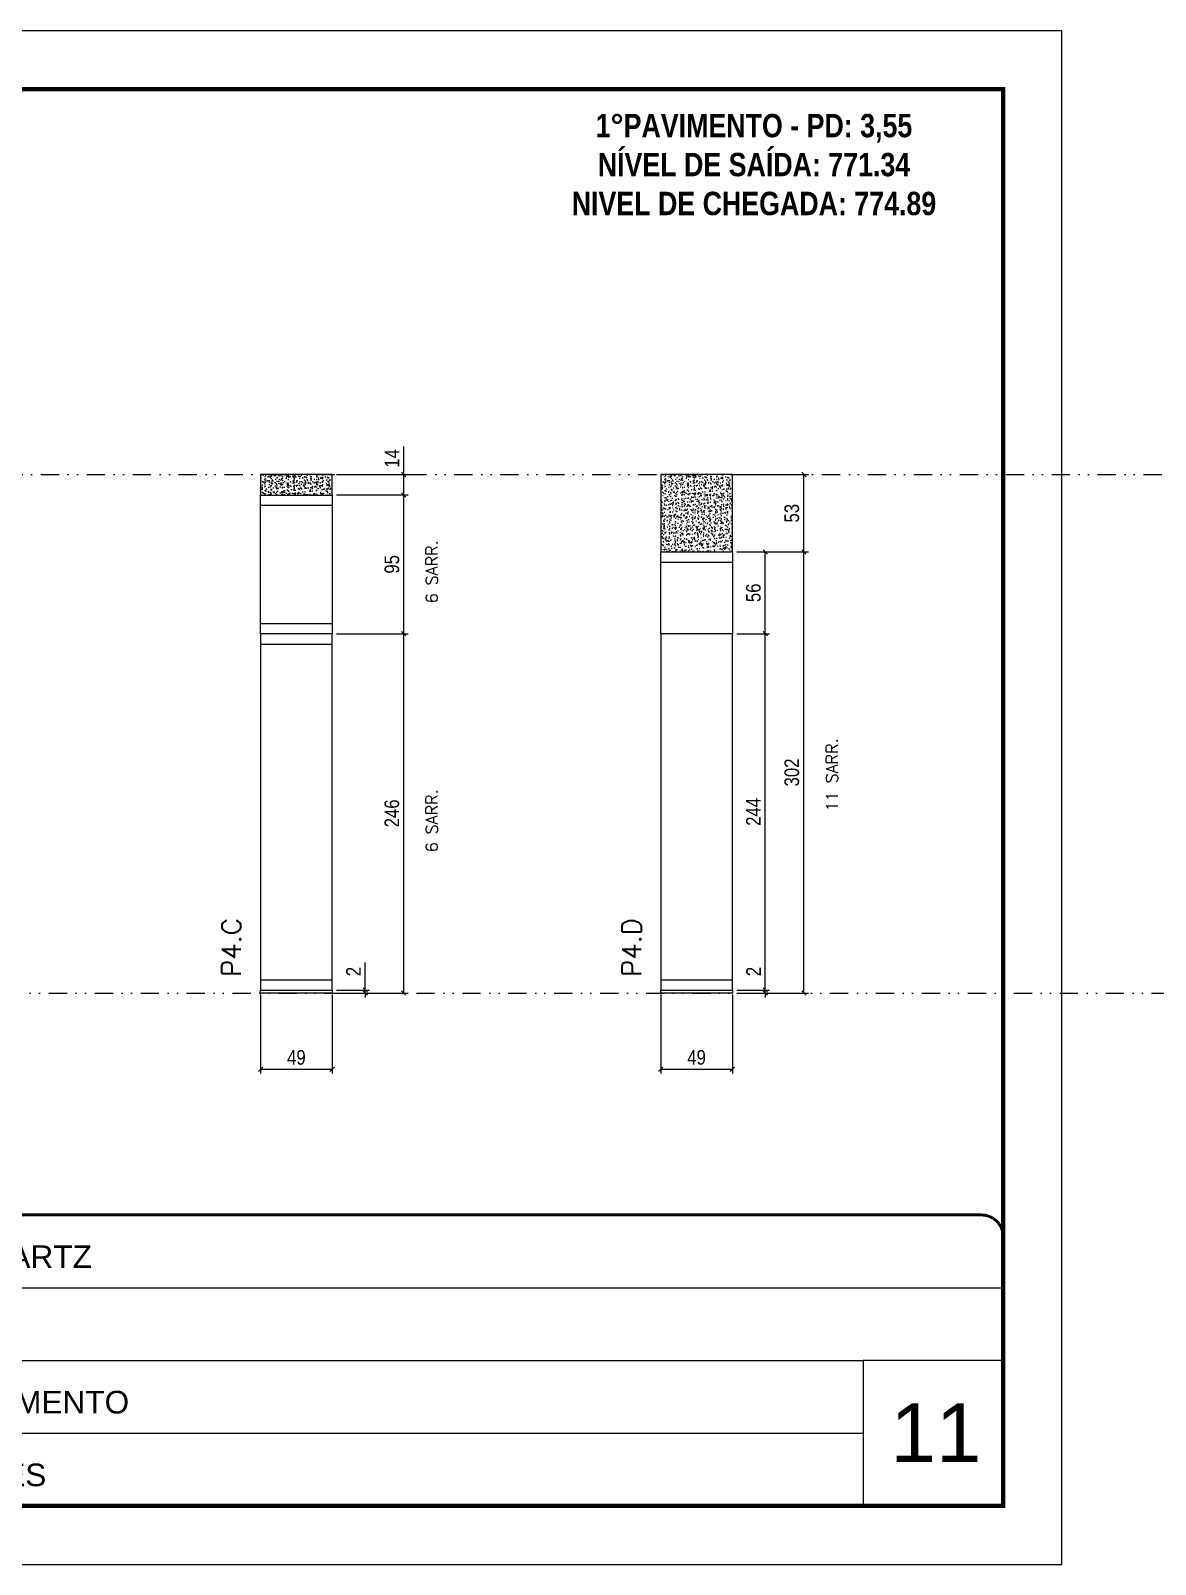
# Model space of a CAD drawing. Extents: x 13770 to 23315, y 867 to 16997.
# Drawn here: x 18349 to 19119, y 13501 to 14551 of the extents above; entities that cross this region are included whole.
import ezdxf

# ---------------------------------------------------------------- set-up
doc = ezdxf.new("R2010")
doc.units = 0
for name, pattern in [('CONTINUO', [0]), ('DASHED', [0.75, 0.5, -0.25]), ('DIVIDE2', [0.625, 0.25, -0.125, 0, -0.125, 0, -0.125])]:
    doc.linetypes.add(name, pattern=pattern)
for name, color, linetype, lineweight in [('CARIMBO', 255, 'Continuous', 9), ('Folhas', 255, 'Continuous', 9), ('SARRAFO DE PRESSAO', 251, 'DASHED', 9), ('Texto Seção', 7, 'Continuous', 15)]:
    doc.layers.add(name, color=color, linetype=linetype, lineweight=lineweight)
for name, color, linetype in [('COTA', 241, 'Continuous'), ('NOMENCLATURA', 7, 'Continuous'), ('Nível', 160, 'Continuous'), ('Painéis', 200, 'Continuous'), ('SARR_2.2x7', 40, 'Continuous')]:
    doc.layers.add(name, color=color, linetype=linetype)
doc.styles.add('ARIAL', font='arial.ttf')
doc.styles.add('COTA TECNICA', font='techl___.ttf', dxfattribs={"height": 10})
doc.styles.add('COTA TECNICA-50', font='techl___.ttf', dxfattribs={"height": 10})
doc.styles.add('REGUA-120', font='ROMANS.shx', dxfattribs={"height": 15})
doc.styles.add('ROMANC', font='techb___.ttf', dxfattribs={"height": 2.5})
doc.styles.add('ROMANS', font='romans.shx')
doc.styles.add('Tecnologia', font='')
doc.styles.get('Tecnologia').set_extended_font_data('Forgotten Futurist')
doc.dimstyles.new('COTA PAINEL-50', dxfattribs={"dimtxt": 10, "dimasz": 3, "dimexe": 3, "dimexo": 3, "dimgap": 3, "dimtad": 1, "dimdec": 1, "dimzin": 12, "dimdsep": 46, "dimtxsty": 'COTA TECNICA-50', "dimblk1": 'OBLIQUE', "dimblk2": 'OBLIQUE', "dimsah": 1, "dimcen": 0.9, "dimclrd": 4, "dimclre": 4, "dimclrt": 240, "dimadec": 1, "dimazin": 3, "dimtfac": 1, "dimtdec": 1, "dimtmove": 0, "dimatfit": 3, "dimfxl": 1, "dimtolj": 1, "dimtzin": 12, "dimarcsym": 0})
doc.dimstyles.new('PAINEL', dxfattribs={"dimtxt": 10, "dimasz": 3, "dimexe": 3, "dimexo": 3, "dimgap": 3, "dimtad": 1, "dimdec": 1, "dimzin": 12, "dimdsep": 46, "dimtxsty": 'COTA TECNICA', "dimblk1": 'OBLIQUE', "dimblk2": 'OBLIQUE', "dimsah": 1, "dimcen": 0.9, "dimclrd": 4, "dimclre": 4, "dimclrt": 240, "dimadec": 1, "dimazin": 3, "dimtfac": 1, "dimtdec": 1, "dimtmove": 0, "dimatfit": 3, "dimfxl": 1, "dimtolj": 1, "dimtzin": 12, "dimarcsym": 0})

# ---------------------------------------------------------------- blocks, each defined once
blk = doc.blocks.new('9999999999')
at = {"color": 30, "linetype": 'CONTINUO'}
for p, q in [((98564.6, 34230.2), (98564.6, 34429.4)), ((98564.6, 34379.6), (99584, 34379.6)), ((98564.6, 34329.8), (99488, 34329.8)), ((99584, 34329.8), (99488, 34329.8)), ((99488, 34329.8), (99488, 34230.2)), ((98564.6, 34280), (99488, 34280))]:
    blk.add_line(p, q, dxfattribs=at)
at = {"color": 30, "linetype": 'CONTINUO', "const_width": 2}
blk.add_lwpolyline([(99584, 34230.2), (99584, 34414.4, 0.414214), (99569, 34429.4), (98229, 34429.4, 0.414214), (98214, 34414.4), (98214, 34245.2, 0.414214), (98229, 34230.2), (99584, 34230.2)], format="xyb", dxfattribs=at)
at = {"layer": 'Folhas'}
blk.add_lwpolyline([(98139, 34190.2), (99624, 34190.2), (99624, 35240.2), (98139, 35240.2)], close=True, dxfattribs=at)
at = {"layer": 'Folhas', "color": 30, "const_width": 3}
blk.add_lwpolyline([(98214, 34230.2), (99584, 34230.2), (99584, 35200.2), (98214, 35200.2)], close=True, dxfattribs=at)
at = {"color": 7, "linetype": 'Continuous', "ltscale": 5, "style": 'ARIAL'}
for s, height, p in [('SCHWARTZ', 15.48, (98837.7, 34393.1)), ('GWT', 15.48, (98837.7, 34343.3)), ('1°PAVIMENTO', 15.483, (98837.7, 34293.5)), ('NOVA SISTEMAS CONSTRUTIVOS', 11.059, (98263.2, 34267.2)), ('PILARES', 15.48, (98837.7, 34243.7))]:
    blk.add_text(s, height=height, dxfattribs=at).set_placement(p)
at = {"layer": 'Folhas', "color": 7, "style": 'Tecnologia', "width": 1.5}
for s, p in [('CLIENTE:', (98573.7, 34397.2)), ('OBRA:', (98573.7, 34347.3)), ('PAVIMENTO:', (98573.7, 34297.5)), ('PROJETO:', (98573.7, 34247.7))]:
    blk.add_text(s, height=14, dxfattribs=at).set_placement(p)
blk = doc.blocks.new('_Oblique')
at = {"color": 0, "linetype": 'ByBlock', "lineweight": -2}
blk.add_line((-0.5, -0.5), (0.5, 0.5), dxfattribs=at)
blk = doc.blocks.new('*D218')
at = {"layer": 'COTA', "color": 4, "lineweight": -2, "transparency": 16777216}
for p, q in [((18506.2, 13891.5), (18506.2, 13837.3)), ((18555.2, 13891.5), (18555.2, 13837.3)), ((18506.2, 13840.3), (18555.2, 13840.3))]:
    blk.add_line(p, q, dxfattribs=at)
at = {"layer": 'Defpoints', "color": 0, "transparency": 16777216}
for p in [(18506.2, 13894.5), (18555.2, 13894.5), (18555.2, 13840.3)]:
    blk.add_point(p, dxfattribs=at)
at = {"layer": 'COTA', "color": 4, "lineweight": -2, "transparency": 16777216, "xscale": 3, "yscale": 3, "zscale": 3, "rotation": 180}
blk.add_blockref('_Oblique', (18506.2, 13840.3), dxfattribs=at)
at = {"layer": 'COTA', "color": 4, "lineweight": -2, "transparency": 16777216, "xscale": 3, "yscale": 3, "zscale": 3}
blk.add_blockref('_Oblique', (18555.2, 13840.3), dxfattribs=at)
at = {"layer": 'COTA', "color": 240, "transparency": 16777216, "insert": (18530.7, 13848.4), "char_height": 10, "attachment_point": 5, "style": 'COTA TECNICA'}
blk.add_mtext('\\A1;49', dxfattribs=at)
blk = doc.blocks.new('*D219')
at = {"layer": 'COTA', "color": 4, "lineweight": -2, "transparency": 16777216}
for p, q in [((18577.8, 13894.5), (18577.8, 13913.3)), ((18558.2, 13894.5), (18580.8, 13894.5)), ((18558.2, 13892.5), (18580.8, 13892.5)), ((18577.8, 13892.5), (18577.8, 13894.5)), ((18577.8, 13892.5), (18577.8, 13889.5))]:
    blk.add_line(p, q, dxfattribs=at)
at = {"layer": 'Defpoints', "color": 0, "transparency": 16777216}
for p in [(18555.2, 13894.5), (18555.2, 13892.5), (18577.8, 13892.5)]:
    blk.add_point(p, dxfattribs=at)
at = {"layer": 'COTA', "color": 4, "lineweight": -2, "transparency": 16777216, "xscale": 3, "yscale": 3, "zscale": 3}
for p, rotation in [((18577.8, 13894.5), 270), ((18577.8, 13892.5), 90)]:
    blk.add_blockref('_Oblique', p, dxfattribs=dict(at, rotation=rotation))
at = {"layer": 'COTA', "color": 240, "transparency": 16777216, "insert": (18569.8, 13907.2), "char_height": 10, "attachment_point": 5, "rotation": 90, "style": 'COTA TECNICA-50'}
blk.add_mtext('\\A1;2', dxfattribs=at)
blk = doc.blocks.new('*D220')
at = {"layer": 'COTA', "color": 4, "lineweight": -2, "transparency": 16777216}
for p, q in [((18604.2, 14247.5), (18604.2, 14266.6)), ((18558.2, 14247.5), (18607.2, 14247.5)), ((18604.2, 14233.5), (18604.2, 14247.5)), ((18558.2, 14233.5), (18607.2, 14233.5))]:
    blk.add_line(p, q, dxfattribs=at)
at = {"layer": 'Defpoints', "color": 0, "transparency": 16777216}
for p in [(18555.2, 14247.5), (18604.2, 14247.5), (18555.2, 14233.5)]:
    blk.add_point(p, dxfattribs=at)
at = {"layer": 'COTA', "color": 4, "lineweight": -2, "transparency": 16777216, "xscale": 3, "yscale": 3, "zscale": 3}
for p, rotation in [((18604.2, 14247.5), 90), ((18604.2, 14233.5), 270)]:
    blk.add_blockref('_Oblique', p, dxfattribs=dict(at, rotation=rotation))
at = {"layer": 'COTA', "color": 240, "transparency": 16777216, "insert": (18596.2, 14258.5), "char_height": 10, "attachment_point": 5, "rotation": 90, "style": 'COTA TECNICA'}
blk.add_mtext('\\A1;14', dxfattribs=at)
blk = doc.blocks.new('*D221')
at = {"layer": 'COTA', "color": 4, "lineweight": -2, "transparency": 16777216}
for p, q in [((18558.2, 14233.5), (18607.2, 14233.5)), ((18604.2, 14138.5), (18604.2, 14233.5)), ((18558.2, 14138.5), (18607.2, 14138.5))]:
    blk.add_line(p, q, dxfattribs=at)
at = {"layer": 'Defpoints', "color": 0, "transparency": 16777216}
for p in [(18555.2, 14233.5), (18604.2, 14233.5), (18555.2, 14138.5)]:
    blk.add_point(p, dxfattribs=at)
at = {"layer": 'COTA', "color": 4, "lineweight": -2, "transparency": 16777216, "xscale": 3, "yscale": 3, "zscale": 3}
for p, rotation in [((18604.2, 14233.5), 90), ((18604.2, 14138.5), 270)]:
    blk.add_blockref('_Oblique', p, dxfattribs=dict(at, rotation=rotation))
at = {"layer": 'COTA', "color": 240, "transparency": 16777216, "insert": (18596.1, 14186), "char_height": 10, "attachment_point": 5, "rotation": 90, "style": 'COTA TECNICA'}
blk.add_mtext('\\A1;95', dxfattribs=at)
blk = doc.blocks.new('*D222')
at = {"layer": 'COTA', "color": 4, "lineweight": -2, "transparency": 16777216}
for p, q in [((18780.1, 13891.5), (18780.1, 13837.3)), ((18829.1, 13891.5), (18829.1, 13837.3)), ((18780.1, 13840.3), (18829.1, 13840.3))]:
    blk.add_line(p, q, dxfattribs=at)
at = {"layer": 'Defpoints', "color": 0, "transparency": 16777216}
for p in [(18780.1, 13894.5), (18829.1, 13894.5), (18829.1, 13840.3)]:
    blk.add_point(p, dxfattribs=at)
at = {"layer": 'COTA', "color": 4, "lineweight": -2, "transparency": 16777216, "xscale": 3, "yscale": 3, "zscale": 3, "rotation": 180}
blk.add_blockref('_Oblique', (18780.1, 13840.3), dxfattribs=at)
at = {"layer": 'COTA', "color": 4, "lineweight": -2, "transparency": 16777216, "xscale": 3, "yscale": 3, "zscale": 3}
blk.add_blockref('_Oblique', (18829.1, 13840.3), dxfattribs=at)
at = {"layer": 'COTA', "color": 240, "transparency": 16777216, "insert": (18804.6, 13848.4), "char_height": 10, "attachment_point": 5, "style": 'COTA TECNICA'}
blk.add_mtext('\\A1;49', dxfattribs=at)
blk = doc.blocks.new('*D223')
at = {"layer": 'COTA', "color": 4, "lineweight": -2, "transparency": 16777216}
for p, q in [((18832.1, 14194.5), (18881.1, 14194.5)), ((18878.1, 13892.5), (18878.1, 14194.5)), ((18832.1, 13892.5), (18881.1, 13892.5))]:
    blk.add_line(p, q, dxfattribs=at)
at = {"layer": 'Defpoints', "color": 0, "transparency": 16777216}
for p in [(18829.1, 14194.5), (18878.1, 14194.5), (18829.1, 13892.5)]:
    blk.add_point(p, dxfattribs=at)
at = {"layer": 'COTA', "color": 4, "lineweight": -2, "transparency": 16777216, "xscale": 3, "yscale": 3, "zscale": 3}
for p, rotation in [((18878.1, 14194.5), 90), ((18878.1, 13892.5), 270)]:
    blk.add_blockref('_Oblique', p, dxfattribs=dict(at, rotation=rotation))
at = {"layer": 'COTA', "color": 240, "transparency": 16777216, "insert": (18869.8, 14043.5), "char_height": 10, "attachment_point": 5, "rotation": 90, "style": 'COTA TECNICA-50'}
blk.add_mtext('\\A1;302', dxfattribs=at)
blk = doc.blocks.new('*D224')
at = {"layer": 'COTA', "color": 4, "lineweight": -2, "transparency": 16777216}
for p, q in [((18851.6, 13894.5), (18851.6, 13913.3)), ((18832.1, 13894.5), (18854.6, 13894.5)), ((18832.1, 13892.5), (18854.6, 13892.5)), ((18851.6, 13892.5), (18851.6, 13894.5)), ((18851.6, 13892.5), (18851.6, 13889.5))]:
    blk.add_line(p, q, dxfattribs=at)
at = {"layer": 'Defpoints', "color": 0, "transparency": 16777216}
for p in [(18829.1, 13894.5), (18829.1, 13892.5), (18851.6, 13892.5)]:
    blk.add_point(p, dxfattribs=at)
at = {"layer": 'COTA', "color": 4, "lineweight": -2, "transparency": 16777216, "xscale": 3, "yscale": 3, "zscale": 3}
for p, rotation in [((18851.6, 13894.5), 270), ((18851.6, 13892.5), 90)]:
    blk.add_blockref('_Oblique', p, dxfattribs=dict(at, rotation=rotation))
at = {"layer": 'COTA', "color": 240, "transparency": 16777216, "insert": (18843.6, 13907.2), "char_height": 10, "attachment_point": 5, "rotation": 90, "style": 'COTA TECNICA-50'}
blk.add_mtext('\\A1;2', dxfattribs=at)
blk = doc.blocks.new('*D225')
at = {"layer": 'COTA', "color": 4, "lineweight": -2, "transparency": 16777216}
for p, q in [((18832.1, 14247.5), (18881.1, 14247.5)), ((18878.1, 14194.5), (18878.1, 14247.5)), ((18832.1, 14194.5), (18881.1, 14194.5))]:
    blk.add_line(p, q, dxfattribs=at)
at = {"layer": 'Defpoints', "color": 0, "transparency": 16777216}
for p in [(18829.1, 14247.5), (18878.1, 14247.5), (18829.1, 14194.5)]:
    blk.add_point(p, dxfattribs=at)
at = {"layer": 'COTA', "color": 4, "lineweight": -2, "transparency": 16777216, "xscale": 3, "yscale": 3, "zscale": 3}
for p, rotation in [((18878.1, 14247.5), 90), ((18878.1, 14194.5), 270)]:
    blk.add_blockref('_Oblique', p, dxfattribs=dict(at, rotation=rotation))
at = {"layer": 'COTA', "color": 240, "transparency": 16777216, "insert": (18869.8, 14221), "char_height": 10, "attachment_point": 5, "rotation": 90, "style": 'COTA TECNICA'}
blk.add_mtext('\\A1;53', dxfattribs=at)
blk = doc.blocks.new('*D226')
at = {"layer": 'COTA', "color": 4, "lineweight": -2, "transparency": 16777216}
for p, q in [((18832.1, 14138.5), (18854.6, 14138.5)), ((18851.6, 13894.5), (18851.6, 14138.5)), ((18832.1, 13894.5), (18854.6, 13894.5))]:
    blk.add_line(p, q, dxfattribs=at)
at = {"layer": 'Defpoints', "color": 0, "transparency": 16777216}
for p in [(18829.1, 14138.5), (18851.6, 14138.5), (18829.1, 13894.5)]:
    blk.add_point(p, dxfattribs=at)
at = {"layer": 'COTA', "color": 4, "lineweight": -2, "transparency": 16777216, "xscale": 3, "yscale": 3, "zscale": 3}
for p, rotation in [((18851.6, 14138.5), 90), ((18851.6, 13894.5), 270)]:
    blk.add_blockref('_Oblique', p, dxfattribs=dict(at, rotation=rotation))
at = {"layer": 'COTA', "color": 240, "transparency": 16777216, "insert": (18843.5, 14016.5), "char_height": 10, "attachment_point": 5, "rotation": 90, "style": 'COTA TECNICA'}
blk.add_mtext('\\A1;244', dxfattribs=at)
blk = doc.blocks.new('*D227')
at = {"layer": 'COTA', "color": 4, "lineweight": -2, "transparency": 16777216}
for p, q in [((18832.1, 14194.5), (18854.6, 14194.5)), ((18851.6, 14138.5), (18851.6, 14194.5)), ((18832.1, 14138.5), (18854.6, 14138.5))]:
    blk.add_line(p, q, dxfattribs=at)
at = {"layer": 'Defpoints', "color": 0, "transparency": 16777216}
for p in [(18829.1, 14194.5), (18851.6, 14194.5), (18829.1, 14138.5)]:
    blk.add_point(p, dxfattribs=at)
at = {"layer": 'COTA', "color": 4, "lineweight": -2, "transparency": 16777216, "xscale": 3, "yscale": 3, "zscale": 3}
for p, rotation in [((18851.6, 14194.5), 90), ((18851.6, 14138.5), 270)]:
    blk.add_blockref('_Oblique', p, dxfattribs=dict(at, rotation=rotation))
at = {"layer": 'COTA', "color": 240, "transparency": 16777216, "insert": (18843.5, 14166.5), "char_height": 10, "attachment_point": 5, "rotation": 90, "style": 'COTA TECNICA'}
blk.add_mtext('\\A1;56', dxfattribs=at)
blk = doc.blocks.new('*D228')
at = {"layer": 'COTA', "color": 4, "lineweight": -2, "transparency": 16777216}
for p, q in [((18558.2, 14138.5), (18607.2, 14138.5)), ((18604.2, 13892.5), (18604.2, 14138.5)), ((18558.2, 13892.5), (18607.2, 13892.5))]:
    blk.add_line(p, q, dxfattribs=at)
at = {"layer": 'Defpoints', "color": 0, "transparency": 16777216}
for p in [(18555.2, 14138.5), (18604.2, 14138.5), (18555.2, 13892.5)]:
    blk.add_point(p, dxfattribs=at)
at = {"layer": 'COTA', "color": 4, "lineweight": -2, "transparency": 16777216, "xscale": 3, "yscale": 3, "zscale": 3}
for p, rotation in [((18604.2, 14138.5), 90), ((18604.2, 13892.5), 270)]:
    blk.add_blockref('_Oblique', p, dxfattribs=dict(at, rotation=rotation))
at = {"layer": 'COTA', "color": 240, "transparency": 16777216, "insert": (18596.1, 14015.5), "char_height": 10, "attachment_point": 5, "rotation": 90, "style": 'COTA TECNICA'}
blk.add_mtext('\\A1;246', dxfattribs=at)

msp = doc.modelspace()

# ---------------------------------------------------------------- hatches: boundary and pattern name
at = {"layer": 'COTA'}
h = msp.add_hatch(dxfattribs=at)
h.set_pattern_fill('AR-CONC', color=256, scale=0.03)
h.set_pattern_definition([(50, (-946.856, -1148.575), (5.4655401, -0.4781726), [0.5715, -6.2865]), (355, (-946.856, -1148.575), (-1.0573026, 5.7317054), [0.4572, -5.0292175]), (100.451445, (-946.4007, -1148.615), (4.4082374, 5.2535326), [0.4857003, -5.3427073]), (46.1842, (-946.856, -1147.051), (8.1323712, -1.2612698), [0.85725, -9.42975]), (96.635558, (-946.1785, -1147.156), (7.122124, 7.4227837), [0.7285507, -8.0140682]), (351.18415, (-946.856, -1147.051), (7.122124, 7.4227837), [0.685799, -7.543792]), (21, (-946.094, -1147.432), (4.5484317, -3.06795595), [0.5715, -6.2865]), (326, (-946.094, -1147.432), (1.8540609, 5.525639), [0.4572, -5.0292]), (71.451445, (-945.715, -1147.688), (6.4024926, 2.4576831), [0.4857003, -5.3426981]), (37.5, (-946.8562, -1148.5751), (0.0926581, 2.53665117), [0, -4.96824, 0, -5.1054, 0, -5.04825]), (7.5, (-946.8562, -1148.575), (2.00458988, 3.00541724), [0, -2.91084, 0, -4.85394, 0, -1.92405]), (327.5, (-948.5554, -1148.5751), (4.06771786, -0.17186232), [0, -1.905, 0, -5.9436, 0, -7.8867]), (317.5, (-949.3174, -1148.575), (4.44387544, 0.76279473), [0, -2.4765, 0, -3.94716, 0, -5.6007])])
h.paths.add_polyline_path([(18555.25, 14233.45), (18555.25, 14247.45), (18506.25, 14247.45), (18506.25, 14233.45)])
h = msp.add_hatch(dxfattribs=at)
h.set_pattern_fill('AR-CONC', color=256, scale=0.03)
h.set_pattern_definition([(50, (-673.0277, -1148.575), (5.4655401, -0.4781726), [0.5715, -6.2865]), (355, (-673.0277, -1148.575), (-1.0573026, 5.7317054), [0.4572, -5.0292175]), (100.451445, (-672.572, -1148.615), (4.4082374, 5.2535326), [0.4857003, -5.3427073]), (46.1842, (-673.0277, -1147.051), (8.1323712, -1.2612698), [0.85725, -9.42975]), (96.635558, (-672.35, -1147.156), (7.122124, 7.4227837), [0.7285507, -8.0140682]), (351.18415, (-673.028, -1147.051), (7.122124, 7.4227837), [0.685799, -7.543792]), (21, (-672.2657, -1147.432), (4.5484317, -3.06795595), [0.5715, -6.2865]), (326, (-672.2657, -1147.432), (1.8540609, 5.525639), [0.4572, -5.0292]), (71.451445, (-671.8866, -1147.688), (6.4024926, 2.4576831), [0.4857003, -5.3426981]), (37.5, (-673.0277, -1148.5751), (0.0926581, 2.53665117), [0, -4.96824, 0, -5.1054, 0, -5.04825]), (7.5, (-673.0277, -1148.575), (2.00458988, 3.00541724), [0, -2.91084, 0, -4.85394, 0, -1.92405]), (327.5, (-674.727, -1148.5751), (4.06771786, -0.17186232), [0, -1.905, 0, -5.9436, 0, -7.8867]), (317.5, (-675.489, -1148.575), (4.44387544, 0.76279473), [0, -2.4765, 0, -3.94716, 0, -5.6007])])
h.paths.add_polyline_path([(18829.08, 14194.45), (18829.08, 14247.45), (18780.08, 14247.45), (18780.08, 14194.45)])

# ---------------------------------------------------------------- linework, layer by layer
for points in [[(18506.25, 14233.45), (18555.25, 14233.45), (18555.25, 14247.45), (18506.25, 14247.45)], [(18780.08, 14194.45), (18829.08, 14194.45), (18829.08, 14247.45), (18780.08, 14247.45)]]:
    msp.add_lwpolyline(points, close=True, dxfattribs=at)
at = {"layer": 'Nível', "color": 4, "linetype": 'DIVIDE2', "ltscale": 50}
for p, q in [((17569.5, 14247.45), (21112.79, 14247.45)), ((13769.54, 13892.45), (21112.79, 13892.45))]:
    msp.add_line(p, q, dxfattribs=at)
at = {"layer": 'Painéis'}
for points in [[(18506.25, 14233.45), (18555.25, 14233.45), (18555.25, 14138.45), (18506.25, 14138.45)], [(18780.08, 14194.45), (18829.08, 14194.45), (18829.08, 14138.45), (18780.08, 14138.45)], [(18506.25, 13894.45), (18555.25, 13894.45), (18555.25, 14138.45), (18506.25, 14138.45)], [(18780.08, 13894.45), (18829.08, 13894.45), (18829.08, 14138.45), (18780.08, 14138.45)], [(18506.25, 13894.45), (18555.25, 13894.45), (18555.25, 13892.45), (18506.25, 13892.45)], [(18780.08, 13894.45), (18829.08, 13894.45), (18829.08, 13892.45), (18780.08, 13892.45)]]:
    msp.add_lwpolyline(points, close=True, dxfattribs=at)
at = {"layer": 'SARR_2.2x7', "linetype": 'ByBlock'}
for p, q in [((18506.25, 14226.45), (18555.25, 14226.45)), ((18780.08, 14187.45), (18829.08, 14187.45)), ((18506.25, 14145.45), (18555.25, 14145.45)), ((18506.25, 14131.45), (18555.25, 14131.45)), ((18506.25, 13901.45), (18555.25, 13901.45)), ((18780.08, 13901.45), (18829.08, 13901.45))]:
    msp.add_line(p, q, dxfattribs=at)

# ---------------------------------------------------------------- block references
at = {"layer": 'SARRAFO DE PRESSAO', "color": 6, "linetype": 'ByBlock'}
msp.add_blockref('9999999999', (-80569.48, -20688.84), dxfattribs=at)

# ---------------------------------------------------------------- texts
at = {"layer": 'CARIMBO', "style": 'ARIAL'}
msp.add_text('11', height=40, dxfattribs=at).set_placement((18937.36, 13571.51))
at = {"layer": 'NOMENCLATURA', "color": 2, "insert": (18843.88, 14494.4), "char_height": 16, "attachment_point": 2, "style": 'ROMANC'}
msp.add_mtext_dynamic_manual_height_columns('1°PAVIMENTO - PD: 3,55\\PNÍVEL DE SAÍDA: 771.34\\PNIVEL DE CHEGADA: 774.89', width=376.0554, gutter_width=1, heights=[0], dxfattribs=at)
at = {"layer": 'Texto Seção', "linetype": 'Continuous', "style": 'ROMANS'}
for s, p in [('6 SARR.', (18627.39, 14159.33)), ('11 SARR.', (18901.22, 14016.83)), ('6 SARR.', (18627.39, 13988.83))]:
    msp.add_text(s, height=8, rotation=90, dxfattribs=at).set_placement(p)
at = {"layer": 'Texto Seção', "char_height": 13, "width": 285.3299, "attachment_point": 7, "rotation": 90, "style": 'REGUA-120'}
for s, insert in [('P4.C', (18492.78, 13903.7)), ('P4.D', (18766.61, 13903.7))]:
    msp.add_mtext(s, dxfattribs=dict(at, insert=insert))

# ---------------------------------------------------------------- dimensions: what is measured, and where the dimension line sits
at = {"layer": 'COTA'}
for base, p1, p2, dimstyle, picture, middle in [((18604.23, 14247.45), (18555.25, 14233.45), (18555.25, 14247.45), 'PAINEL', '*D220', (18596.16, 14258.51)), ((18878.06, 14247.45), (18829.08, 14194.45), (18829.08, 14247.45), 'PAINEL', '*D225', (18869.84, 14220.95)), ((18878.06, 14194.45), (18829.08, 13892.45), (18829.08, 14194.45), 'COTA PAINEL-50', '*D223', (18869.84, 14043.45)), ((18604.23, 14138.45), (18555.25, 13892.45), (18555.25, 14138.45), 'PAINEL', '*D228', (18596.13, 14015.45)), ((18851.6, 14138.45), (18829.08, 13894.45), (18829.08, 14138.45), 'PAINEL', '*D226', (18843.53, 14016.45))]:
    dim = msp.add_linear_dim(base=base, p1=p1, p2=p2, angle=90, dimstyle=dimstyle, dxfattribs=at)
    dim.commit()
    dim.dimension.update_dxf_attribs({"geometry": picture, "text_midpoint": middle})
for base, p1, p2, picture, middle in [((18604.23, 14233.45), (18555.25, 14138.45), (18555.25, 14233.45), '*D221', (18596.09, 14185.95)), ((18851.6, 14194.45), (18829.08, 14138.45), (18829.08, 14194.45), '*D227', (18843.49, 14166.45))]:
    dim = msp.add_linear_dim(base=base, p1=p1, p2=p2, angle=90, dimstyle='PAINEL', override={"dimtmove": 1}, dxfattribs=at)
    dim.commit()
    dim.dimension.update_dxf_attribs({"geometry": picture, "text_midpoint": middle})
for base, p1, p2, picture, middle in [((18577.77, 13892.45), (18555.25, 13894.45), (18555.25, 13892.45), '*D219', (18577.77, 13907.2)), ((18851.6, 13892.45), (18829.08, 13894.45), (18829.08, 13892.45), '*D224', (18851.6, 13907.2))]:
    dim = msp.add_linear_dim(base=base, p1=p1, p2=p2, angle=90, dimstyle='COTA PAINEL-50', dxfattribs=at)
    dim.commit()
    dim.dimension.update_dxf_attribs({"geometry": picture, "text_midpoint": middle, "dimtype": 160})
for base, p1, p2, picture, middle in [((18555.25, 13840.28), (18506.25, 13894.45), (18555.25, 13894.45), '*D218', (18530.75, 13848.38)), ((18829.08, 13840.28), (18780.08, 13894.45), (18829.08, 13894.45), '*D222', (18804.58, 13848.38))]:
    dim = msp.add_linear_dim(base=base, p1=p1, p2=p2, dimstyle='PAINEL', override={"dimarcsym": 2}, dxfattribs=at)
    dim.commit()
    dim.dimension.update_dxf_attribs({"geometry": picture, "text_midpoint": middle})

doc.saveas('drawing.dxf')
